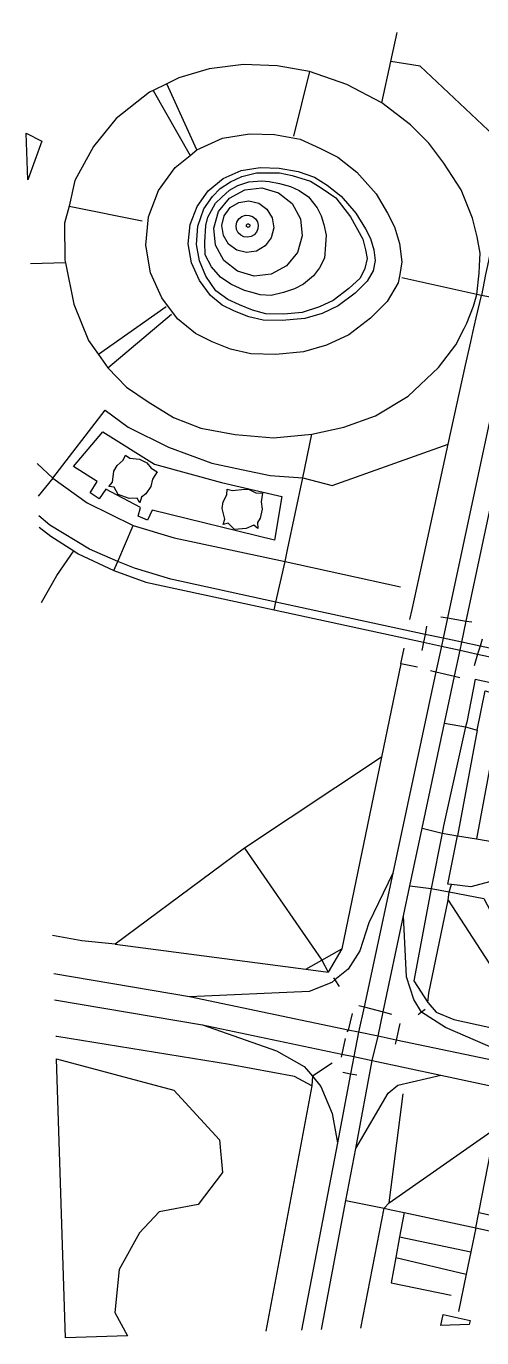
# Model space of a CAD drawing. Header units: millimetres. Extents: x 2 to 1036, y 0 to 1026.
# Drawn here: x 2 to 352, y 0 to 1008 of the extents above; entities that cross this region are included whole.
import ezdxf

# ---------------------------------------------------------------- set-up
doc = ezdxf.new("R2010")
doc.units = ezdxf.units.MM

msp = doc.modelspace()

# ---------------------------------------------------------------- linework, layer by layer
at = {"layer": 'buildings'}
for points in [[(3.3862, 890.2264), (2.2174, 926.0257), (14.2524, 919.9266), (3.3862, 890.2264)], [(94.2134, 840.0847), (96.3441, 861.6493), (104.0051, 881.9298), (116.6662, 899.5469), (128.2085, 909.0016), (133.4567, 913.2967), (153.2515, 922.228), (173.9719, 925.648), (193.0135, 924.9363), (212.7899, 921.4965), (228.5774, 914.3905), (241.7555, 907.7403), (256.5151, 896.1693), (271.1648, 879.3422), (280.0871, 864.4457), (285.4727, 854.1262), (289.3315, 841.1352), (291.1073, 827.0405), (289.3804, 817.3841), (288.1979, 811.0014), (279.6659, 796.5509), (266.9, 783.7627), (250.182, 771.0225), (233.0878, 762.9627), (215.5079, 758.0871), (194.0335, 755.9858), (174.897, 756.3493), (159.2596, 760.1111), (145.2913, 765.6068), (132.3199, 772.0308), (118.4435, 783.3418), (106.4564, 799.5286), (97.747, 818.7052), (94.2134, 840.0847)], [(126.8219, 840.9541), (128.2808, 855.7703), (133.5434, 869.6845), (142.2287, 881.7886), (153.7658, 891.2245), (167.3592, 897.369), (182.078, 899.7906), (196.6002, 899.2484), (211.2997, 896.6968), (223.956, 892.3619), (233.6532, 886.0737), (244.3948, 877.6459), (255.7755, 864.5743), (263.0024, 852.5144), (266.8724, 845.1028), (269.4318, 836.4821), (270.4712, 828.2129), (269.0245, 820.2169), (264.3464, 812.3112), (255.1558, 803.1011), (242.1951, 793.2173), (229.6734, 787.3222), (216.503, 783.673), (199.101, 781.9753), (184.4756, 782.2529), (173.3883, 784.9133), (162.2983, 789.2715), (152.9721, 793.902), (143.8062, 801.3553), (135.4046, 812.7239), (129.2445, 826.2742), (126.8219, 840.9541)], [(133.0396, 840.5509), (134.2697, 854.4639), (138.9078, 867.9099), (145.5446, 877.4935), (151.3534, 883.4955), (159.2687, 888.6242), (167.9596, 892.6493), (179.3195, 895.6515), (196.9817, 895.6597), (206.6309, 893.5308), (220.8565, 889.1352), (228.9143, 884.1555), (240.2484, 876.2788), (251.4392, 861.6523), (261.0147, 844.5474), (262.9726, 836.3735), (264.3187, 829.6723), (262.6874, 822.1181), (258.9797, 814.692), (250.2297, 806.7277), (238.3268, 797.345), (227.5906, 792.4972), (214.3906, 788.138), (200.3481, 786.9233), (186.4381, 787.2243), (176.2017, 790.0711), (166.3037, 794.0578), (157.3378, 798.2616), (148.1049, 804.8917), (140.4142, 816.0596), (135.5196, 827.8879), (133.0396, 840.5509)], [(139.8761, 832.5271), (139.5579, 842.2659), (140.2681, 855.0238), (141.9364, 861.4503), (144.7736, 866.5995), (147.7798, 872.3234), (152.6992, 876.9809), (158.5329, 882.2188), (164.9899, 885.8071), (173.3477, 888.7111), (183.4737, 889.4152), (189.1216, 888.8442), (197.063, 887.4244), (205.4049, 885.0662), (212.0761, 882.103), (219.3775, 877.0985), (226.0387, 868.6959), (229.0494, 862.6089), (231.1519, 855.9325), (232.7346, 847.5597), (232.4164, 840.2351), (231.4333, 830.0898), (227.7314, 822.6639), (223.0489, 816.3254), (215.3696, 810.0848), (208.531, 806.4934), (199.9914, 803.5833), (190.4891, 801.2109), (182.2022, 801.8824), (175.943, 803.553), (170.0708, 805.2363), (159.5859, 809.9409), (151.5154, 815.4894), (144.679, 823.3266), (139.8761, 832.5271)], [(146.4305, 853.0794), (150.1816, 865.8246), (158.5371, 876.1641), (170.2207, 882.5541), (183.4637, 883.9759), (196.2471, 880.2421), (206.6153, 871.9233), (213.0072, 860.2652), (214.4428, 847.055), (210.6976, 834.3099), (202.3428, 823.9517), (190.6526, 817.5801), (177.4156, 816.1492), (164.632, 819.883), (154.2577, 828.211), (147.8659, 839.8692), (146.4305, 853.0794)], [(152.6189, 855.0075), (154.4794, 862.5599), (159.0888, 868.8026), (165.7605, 872.827), (173.4583, 874.0116), (181.0209, 872.1503), (187.2935, 867.5506), (191.3264, 860.9), (192.493, 853.2227), (190.6326, 845.6703), (186.0174, 839.4274), (179.3574, 835.4033), (171.6592, 834.2281), (164.0969, 836.0801), (157.8183, 840.6795), (153.7914, 847.3304), (152.6189, 855.0075)], [(163.5866, 854.9275), (164.2158, 857.7655), (165.7673, 860.2232), (168.0506, 862.0238), (170.8143, 862.9537), (173.7275, 862.8997), (176.3179, 861.9488), (178.4697, 860.2279), (179.9544, 857.9067), (180.617, 855.2322), (180.3899, 852.4819), (179.3044, 849.9555), (177.4574, 847.9172), (175.0481, 846.5604), (172.3417, 846.0334), (169.6057, 846.4105), (167.1355, 847.6359), (165.1822, 849.5685), (163.9627, 852.0383), (163.5866, 854.9275)], [(171.505, 855.1116), (171.6209, 855.5166), (171.8559, 855.8694), (172.1819, 856.132), (172.5819, 856.285), (173.0217, 856.2994), (173.449, 856.1547), (173.8041, 855.8865), (174.0512, 855.512), (174.1649, 855.0866), (174.1267, 854.6375), (173.9463, 854.2305), (173.6397, 853.9126), (173.2412, 853.713), (172.803, 853.652), (172.3657, 853.7403), (171.9769, 853.9609), (171.6901, 854.2967), (171.5363, 854.6928), (171.505, 855.1116)], [(38.6695, 669.9308), (61.1029, 696.4219), (100.9678, 671.5923), (152.2364, 657.4353), (198.8392, 646.6714), (193.0741, 613.1023), (99.1677, 636.1284), (95.4324, 628.4589), (88.1984, 631.5718), (90.1415, 638.3991), (63.5144, 652.4192), (58.3722, 645.0489), (51.501, 649.6385), (56.8855, 658.3974), (38.6695, 669.9308)], [(38.6695, 669.9308), (61.1029, 696.4219), (100.9678, 671.5923), (152.2364, 657.4353), (198.8392, 646.6714), (193.0741, 613.1023), (99.1677, 636.1284), (95.4324, 628.4589), (88.1984, 631.5718), (90.1415, 638.3991), (63.5144, 652.4192), (58.3722, 645.0489), (51.501, 649.6385), (56.8855, 658.3974), (38.6695, 669.9308)], [(65.7445, 654.4139), (68.4582, 657.7771), (69.4595, 666.1223), (72.1043, 670.6961), (76.802, 674.6), (78.5552, 678.4357), (81.8838, 676.0908), (89.3565, 675.5512), (95.0659, 672.7429), (98.2984, 668.4917), (102.79, 665.7649), (99.4263, 660.0201), (98.1241, 654.4172), (94.095, 648.7346), (90.9542, 646.225), (89.5132, 641.9984), (87.5183, 645.3851), (81.2498, 645.1804), (73.0218, 648.3542), (69.7146, 653.8158), (65.7445, 654.4139)], [(65.7445, 654.4139), (68.4582, 657.7771), (69.4595, 666.1223), (72.1043, 670.6961), (76.802, 674.6), (78.5552, 678.4357), (81.8838, 676.0908), (89.3565, 675.5512), (95.0659, 672.7429), (98.2984, 668.4917), (102.79, 665.7649), (99.4263, 660.0201), (98.1241, 654.4172), (94.095, 648.7346), (90.9542, 646.225), (89.5132, 641.9984), (87.5183, 645.3851), (81.2498, 645.1804), (73.0218, 648.3542), (69.7146, 653.8158), (65.7445, 654.4139)], [(152.7807, 637.5441), (153.5965, 642.7579), (156.5684, 648.0981), (156.8126, 652.3043), (160.7665, 651.3047), (170.3672, 652.2901), (173.7083, 652.0821), (178.8525, 649.5074), (183.9987, 649.2091), (182.9397, 642.6346), (183.748, 636.9421), (182.043, 630.1971), (180.0317, 626.7168), (180.2122, 622.2726), (177.127, 624.7094), (171.3547, 622.2537), (162.2697, 621.4717), (157.4671, 626.1661), (153.5509, 625.2917), (154.8665, 629.4023), (152.7807, 637.5441)], [(152.7807, 637.5441), (153.5965, 642.7579), (156.5684, 648.0981), (156.8126, 652.3043), (160.7665, 651.3047), (170.3672, 652.2901), (173.7083, 652.0821), (178.8525, 649.5074), (183.9987, 649.2091), (182.9397, 642.6346), (183.748, 636.9421), (182.043, 630.1971), (180.0317, 626.7168), (180.2122, 622.2726), (177.127, 624.7094), (171.3547, 622.2537), (162.2697, 621.4717), (157.4671, 626.1661), (153.5509, 625.2917), (154.8665, 629.4023), (152.7807, 637.5441)], [(342.7627, 10.1607), (321.0167, 9.4487), (322.8617, 17.7996), (343.4518, 13.2858), (342.7627, 10.1607)], [(342.7627, 10.1607), (321.0167, 9.4487), (322.8617, 17.7996), (343.4518, 13.2858), (342.7627, 10.1607)]]:
    msp.add_lwpolyline(points, dxfattribs=at)
at = {"layer": 'major_roads'}
for points in [[(272.704, 231.7437), (276.6926, 250.5237), (292.362, 324.2906), (297.293, 347.4583), (306.6899, 391.6698), (323.8908, 472.6054), (331.5272, 508.5309), (335.7969, 528.5703), (337.0885, 534.6673), (340.5515, 551.0138), (360.9563, 647.0188), (384.7276, 758.8729), (398.8029, 825.0968), (423.4781, 941.1976), (437.7323, 1008.2792)], [(423.4343, 1007.811), (419.3248, 988.6419), (404.0999, 917.5756), (401.9509, 907.5508), (385.9003, 832.6419), (326.0892, 553.4609), (322.7219, 537.7799), (321.4179, 531.7011), (317.185, 511.9709), (283.9977, 357.1086), (261.9891, 254.3998), (257.8258, 234.8585)], [(113.427, 583.0993), (85.3524, 591.6423), (72.5656, 596.7197), (50.8656, 606.18), (20.4914, 624.752), (11.8231, 631.8048)], [(12.107, 623.1098), (21.0396, 616.2335), (38.945, 604.8672), (42.2062, 602.7906), (69.6592, 589.9076), (94.2184, 580.9791)], [(94.2184, 580.9791), (192.7679, 559.6068), (307.6604, 534.6751), (321.4179, 531.7011)], [(322.7219, 537.7799), (308.8873, 540.7793), (194.1446, 565.6226), (113.427, 583.0993)], [(414.1835, 517.9804), (351.1472, 531.638), (337.0885, 534.6673), (322.7219, 537.7799)], [(321.4179, 531.7011), (335.7969, 528.5703), (349.2767, 525.6526), (375.7814, 519.9052), (492.2895, 494.6385), (505.0069, 491.8829), (558.0589, 480.3724), (658.2391, 458.6423), (761.8607, 436.1873), (852.5118, 416.5274), (882.7783, 409.9636)], [(283.9977, 357.1086), (265.6724, 318.9678), (258.645, 297.4297), (249.6816, 283.3944), (239.4637, 275.0464), (237.074, 273.0838), (219.6483, 266.1329), (127.8585, 262.0886)], [(403.3884, 204.3634), (324.5179, 238.4013), (306.171, 250.2841), (300.3744, 260.049), (294.5767, 277.5667), (292.362, 324.2906)], [(127.8585, 262.0886), (23.3165, 279.7647)], [(23.9655, 259.8849), (137.848, 240.5935)], [(257.8258, 234.8585), (249.6446, 236.5782), (127.8585, 262.0886)], [(137.848, 240.5935), (244.8477, 218.0984), (254.1582, 216.1357)], [(137.848, 240.5935), (194.5435, 220.5685), (215.9819, 208.5718), (217.6135, 206.61), (222.2281, 201.0325), (228.6706, 193.2385), (237.3785, 172.5319), (241.4614, 149.8177)], [(257.8258, 234.8585), (254.1582, 216.1357)], [(272.704, 231.7437), (257.8258, 234.8585)], [(268.3393, 213.1568), (272.704, 231.7437)], [(1035.336, 72.0359), (904.96, 99.3294), (868.2556, 107.016), (858.4246, 109.0819), (829.2458, 115.1871), (726.3342, 136.7314), (575.9437, 168.2257), (403.3884, 204.3634), (286.5478, 228.8471), (272.704, 231.7437)], [(254.1582, 216.1357), (251.6463, 203.0017), (241.4614, 149.8177), (213.9329, 5.9424)], [(229.1826, 6.4417), (247.9522, 105.5285), (255.5329, 145.529), (268.3393, 213.1568)], [(254.1582, 216.1357), (268.3393, 213.1568)], [(268.3393, 213.1568), (321.0595, 201.8008), (399.8472, 184.8423), (783.8028, 102.2027), (825.7232, 93.1752), (856.2205, 86.6095), (866.0766, 84.4978), (901.3752, 76.8957), (1036.1286, 47.9015)], [(255.5329, 145.529), (280.5761, 187.9476), (287.8793, 194.2318), (321.0595, 201.8008)]]:
    msp.add_lwpolyline(points, dxfattribs=at)
at = {"layer": 'minor_roads'}
for points in [[(275.6965, 949.3399), (282.6319, 981.1935), (287.4572, 1003.3581)], [(349.0708, 846.4945), (345.404, 860.6113), (336.5223, 882.5155), (323.3814, 903.0955), (311.875, 918.3926), (297.7873, 932.5697), (275.6965, 949.3399), (248.811, 963.5744), (219.941, 973.5179), (195.0447, 977.7233), (169.2726, 978.9147), (142.8087, 975.4097), (119.5127, 968.547), (110.322, 964.0112), (99.8599, 958.8647), (97.0236, 957.466), (71.3893, 937.3634), (53.8289, 915.9106), (39.6566, 889.7452), (35.1224, 869.8748), (31.6038, 856.8293), (31.9956, 828.4714), (32.4174, 826.3394), (38.746, 794.4995), (50.1334, 766.6499), (57.7665, 755.9838), (65.0615, 745.7824), (79.2347, 730.7772), (96.0273, 719.5054), (115.5828, 707.4002), (136.4028, 699.1708), (162.9596, 694.3103), (192.2539, 691.8998), (221.902, 694.6508), (246.4541, 700.1182), (270.6467, 708.8579), (295.7846, 723.87), (319.1625, 746.027), (332.4502, 763.32)], [(219.941, 973.5179), (207.7766, 923.665)], [(99.8599, 958.8647), (128.2085, 909.0016)], [(133.4567, 913.2967), (110.322, 964.0112)], [(32.4174, 826.3394), (5.4981, 825.5378)], [(109.9088, 792.495), (57.7665, 755.9838)], [(65.0615, 745.7824), (113.939, 787.001)], [(22.7948, 660.8201), (62.9015, 713.2456), (80.5966, 700.044), (111.7337, 684.7066), (144.9306, 672.4501), (167.7479, 667.5981), (189.6959, 662.9416), (214.7891, 661.019)], [(192.7679, 559.6068), (194.1446, 565.6226), (201.2068, 596.8644), (203.0781, 605.7045), (214.7891, 661.019), (221.902, 694.6508)], [(10.5092, 672.0492), (22.7948, 660.8201), (49.097, 642.0032), (84.3584, 624.412), (115.8523, 615.0571), (201.2068, 596.8644), (289.947, 577.3004)], [(22.7948, 660.8201), (11.3274, 646.9875)], [(69.6592, 589.9076), (72.5656, 596.7197), (84.3584, 624.412)], [(13.9948, 565.2874), (25.8246, 586.0039), (38.945, 604.8672)], [(323.8908, 472.6054), (340.1037, 469.5905), (348.8731, 467.1066), (355.2119, 497.2894), (369.0452, 493.6183), (348.5095, 383.4656)], [(348.8731, 467.1066), (333.9289, 385.9275)], [(306.6899, 391.6698), (322.0339, 387.9454), (333.9289, 385.9275)], [(333.9289, 385.9275), (348.5095, 383.4656), (367.683, 380.2212), (358.5109, 350.5054), (343.9782, 346.6528), (329.1571, 348.3884), (326.4461, 348.7102), (333.9289, 385.9275)], [(297.293, 347.4583), (313.4719, 345.3098), (327.44, 342.7346), (354.1542, 337.7868), (382.208, 284.1834)], [(347.9021, 84.5402), (350.2321, 96.4088), (359.7186, 144.7097), (376.735, 154.8477), (451.045, 140.0198)], [(247.9522, 105.5285), (277.3561, 99.5114), (282.8602, 98.3386), (292.6912, 96.2623), (347.9021, 84.5402), (520.3966, 46.5979), (552.8143, 39.4682), (592.7563, 30.7938), (597.3331, 29.7962)], [(292.6912, 96.2623), (289.2668, 77.6408), (286.3213, 61.6098), (282.7771, 42.3407), (328.8831, 32.7649)], [(350.2321, 96.4088), (555.4319, 51.5049)], [(347.9021, 84.5402), (344.0837, 65.9431), (340.574, 48.8581), (334.6943, 20.2297)], [(289.2668, 77.6408), (344.0837, 65.9431)], [(286.3213, 61.6098), (340.574, 48.8581)]]:
    msp.add_lwpolyline(points, dxfattribs=at)
at = {"layer": 'paths'}
for points in [[(394.1114, 1006.8508), (374.8141, 912.0458), (359.4761, 836.6939), (356.7835, 824.2629), (355.3142, 817.4977), (352.275, 801.3049)], [(374.8141, 912.0458), (305.1516, 977.5079), (282.6319, 981.1935)], [(35.1224, 869.8748), (91.3112, 858.6674)], [(332.4502, 763.32), (339.0568, 775.9722), (341.1055, 779.9203), (346.1187, 793.1922), (348.6948, 802.0088), (350.5521, 818.4427), (350.7768, 823.9545), (351.1758, 833.8287), (349.0708, 846.4945)], [(370.8793, 797.6501), (352.275, 801.3049), (348.6948, 802.0088), (291.1081, 814.8097)], [(298.8925, 559.9136), (304.2449, 584.3639), (326.6975, 686.873), (340.0223, 747.717), (344.1356, 765.7081), (345.7315, 772.7294), (348.2849, 784.0362), (352.275, 801.3049)], [(214.7891, 661.019), (237.3432, 655.2443), (326.6975, 686.873)], [(297.1409, 552.0849), (298.8925, 559.9136)], [(310.0987, 546.995), (308.8873, 540.7793), (307.6604, 534.6751), (306.3851, 528.4386)], [(320.8886, 554.345), (326.0892, 553.4609), (340.5515, 551.0138), (344.8782, 550.2877)], [(352.9093, 537.172), (351.1472, 531.638), (349.2767, 525.6526), (346.6521, 516.5172)], [(303.1166, 515.4758), (290.2971, 518.1259), (292.9175, 530.2652)], [(290.2971, 518.1259), (275.4451, 446.3168), (244.9623, 298.9975), (234.3774, 281.0469)], [(347.435, 506.2245), (340.8977, 473.1337), (340.1037, 469.5905), (323.0812, 393.4374), (322.0339, 387.9454), (313.4719, 345.3098), (300.2418, 274.5146), (311.1319, 257.6393)], [(312.996, 512.9721), (317.185, 511.9709), (331.5272, 508.5309), (335.6927, 507.529)], [(347.435, 506.2245), (364.9856, 502.5071), (366.3188, 510.742), (373.1925, 509.5021), (489.9766, 484.5989), (502.7922, 481.8932), (556.2555, 469.2953), (657.2882, 448.7872), (760.3209, 426.7514), (854.1199, 406.8775)], [(275.4451, 446.3168), (170.0934, 376.2984), (70.5917, 302.5084), (44.9485, 305.2255), (22.3496, 309.3802)], [(170.0934, 376.2984), (229.4492, 290.2899), (234.3774, 281.0469)], [(311.1319, 257.6393), (311.6666, 264.8031), (326.5275, 336.3514), (327.44, 342.7346), (329.1571, 348.3884)], [(326.5275, 336.3514), (395.3919, 230.5786)], [(70.5917, 302.5084), (217.2391, 283.4441), (234.3774, 281.0469)], [(217.2391, 283.4441), (229.4492, 290.2899), (244.9623, 298.9975)], [(238.4481, 276.6645), (239.4637, 275.0464), (242.9323, 270.0473)], [(257.8917, 255.4693), (261.9891, 254.3998), (276.6926, 250.5237), (283.0874, 248.8575)], [(309.0571, 252.3283), (306.171, 250.2841), (303.6284, 248.1485)], [(311.1319, 257.6393), (317.5295, 250.3197), (331.1323, 244.5605), (395.3919, 230.5786), (580.6763, 190.2489), (730.83, 159.3348), (832.8043, 136.6403)], [(252.779, 249.1634), (249.6446, 236.5782), (248.8591, 235.1064)], [(289.3989, 241.6563), (286.5478, 228.8471), (285.7774, 225.8365)], [(221.699, 193.6917), (208.4111, 200.9541), (158.5138, 210.1924), (25.7508, 231.5309), (24.8862, 231.6861)], [(247.3612, 230.1036), (244.8477, 218.0984), (244.2836, 215.5983)], [(237.4958, 211.1502), (222.2281, 201.0325), (221.699, 193.6917)], [(245.6133, 204.1946), (251.6463, 203.0017), (256.3266, 202.0632)], [(221.699, 193.6917), (186.43, 5.0418)], [(281.163, 103.7408), (292.0049, 187.4536)], [(281.163, 103.7408), (377.6167, 171.147)], [(259.4881, 7.434), (277.3561, 99.5114), (281.163, 103.7408)]]:
    msp.add_lwpolyline(points, dxfattribs=at)
at = {"layer": 'water'}
for points in [[(25.4498, 214.4214), (115.7693, 190.2491)], [(80.0446, 1.5584), (32.4502, 0), (25.4498, 214.4214), (115.7693, 190.2491), (150.8076, 152.089), (153.1591, 127.0137), (134.4189, 102.4156), (104.5451, 96.943), (89.2947, 80.7062), (73.5979, 52.6066), (70.2563, 19.3781), (80.0446, 1.5584)], [(115.7693, 190.2491), (150.8076, 152.089), (153.1591, 127.0137), (134.4189, 102.4156), (104.5451, 96.943), (89.2947, 80.7062), (73.5979, 52.6066), (70.2563, 19.3781), (80.0446, 1.5584)]]:
    msp.add_lwpolyline(points, dxfattribs=at)

doc.saveas('drawing.dxf')
